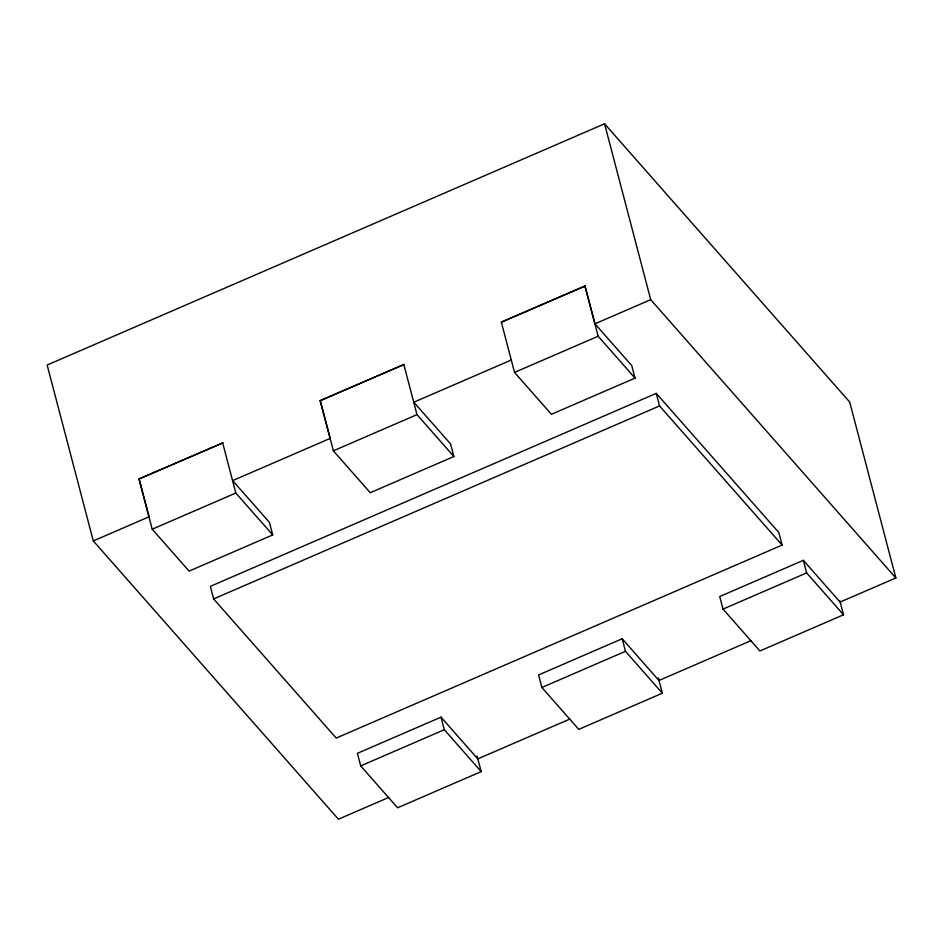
<?xml version="1.0" encoding="UTF-8"?>
<svg xmlns="http://www.w3.org/2000/svg" width="943" height="943" viewBox="0 0 943 943"><rect width="100%" height="100%" fill="white"/><g stroke="black" fill="none" stroke-linecap="round" stroke-linejoin="round"><path stroke-width="1.41" d="M839.859 600.832L843.525 614.789L759.917 650.976L723.022 609.095L719.721 596.53L803.342 560.342L840.107 602.082L895.85 577.965L849.702 402.072L604.569 123.792L47.15 365.035L93.298 540.928L338.431 819.208L388.87 797.377M139.022 478.973L222.76 442.927L139.022 478.973L152.212 529.223L189.107 571.104L272.716 534.917L269.415 522.363L232.65 480.612L330.191 438.401L320.184 400.575L403.922 364.517L320.302 400.704M501.346 322.164L584.955 285.977L594.962 323.814L631.739 365.554L635.04 378.119L551.419 414.295L514.524 372.414L501.346 322.164L585.084 286.118M93.298 540.928L149.041 516.799L139.151 479.115M511.354 359.99L413.812 402.213L450.577 443.953L453.878 456.518L370.257 492.706L333.374 450.825L320.184 400.575M594.962 323.814L650.705 299.685L895.85 577.965M152.212 529.223L235.821 493.036L272.716 534.917M333.374 450.825L416.983 414.637L453.878 456.518M514.524 372.414L598.145 336.238L635.04 378.119M656.257 393.372L210.324 586.369L213.613 598.935L336.191 738.074L782.124 545.078L778.824 532.512L656.257 393.372L659.546 405.938L782.124 545.078M213.613 598.935L659.546 405.938M569.996 718.99L477.795 758.891L441.018 717.151L357.409 753.339L360.697 765.905L397.592 807.786L481.213 771.598L477.052 756.097M751.147 640.592L658.945 680.492L622.18 638.753L538.571 674.94L541.86 687.494L578.754 729.375L662.363 693.199L658.344 677.84M360.697 765.905L444.318 729.717L481.213 771.598M541.86 687.494L625.468 651.318L662.363 693.199M723.022 609.095L806.63 572.908L843.525 614.789M803.342 560.342L806.63 572.908M604.569 123.792L650.705 299.685M584.955 285.977L598.145 336.238M622.18 638.753L625.468 651.318M403.793 364.387L416.983 414.637M441.018 717.151L444.318 729.717M222.642 442.786L235.821 493.036"/></g></svg>
